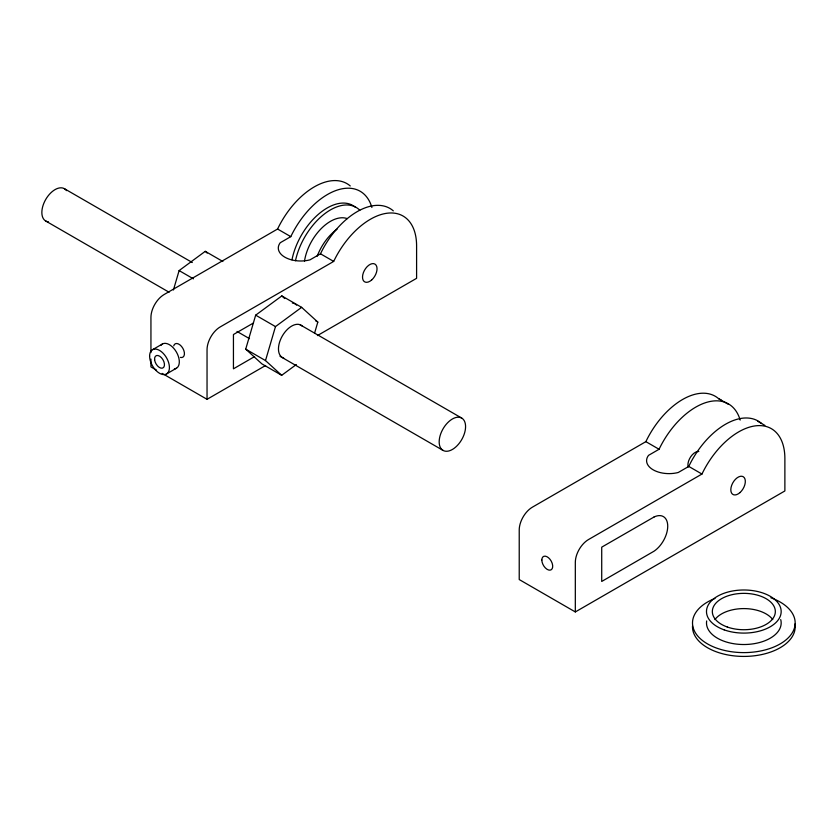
<?xml version="1.0" encoding="UTF-8"?>
<svg xmlns="http://www.w3.org/2000/svg" width="837" height="837" viewBox="0 0 837 837"><rect width="100%" height="100%" fill="white"/><g stroke="black" fill="none" stroke-linecap="round" stroke-linejoin="round"><path stroke-width="1.26" d="M173.416 290L179.118 270.581L205.264 251.33L222.872 261.5M296.34 364.534L281.692 375.311L261.897 363.886L245.712 349.144L255.672 315.162L281.828 295.921L301.634 307.346L317.819 322.088L314.618 333.011M281.692 375.311L265.507 360.58L275.478 326.597L301.634 307.346M350.253 185.96A65.338 37.728 -60 0 0 277.581 229.024L164.136 294.519A18.665 10.776 -60 0 0 150.942 317.38L150.942 352.586M371.89 207.45A65.338 37.728 -60 0 0 336.035 190.48A65.338 37.728 -60 0 0 290.784 236.651L280.259 242.72A22.473 12.973 0 0 0 284.883 257.2A22.473 12.973 0 0 0 309.962 259.868L320.477 253.799A65.338 37.728 -60 0 1 393.317 210.872M152.512 349.709L162.42 343.986M317.453 335.564L416.596 278.323L416.596 245.942A65.338 37.728 -60 0 0 385.198 213.529A65.338 37.728 -60 0 0 333.681 261.416L220.236 326.911A18.665 10.776 -60 0 0 207.042 349.772L207.042 399.312L162.158 373.396M253.475 322.988L233.439 334.528L233.439 368.824L254.584 356.593M166.521 373.951L176.419 368.238M207.042 399.312L265.622 365.487M728.598 404.449L718.533 398.59A65.338 37.728 -60 0 0 645.861 441.654L532.426 507.149A18.665 10.776 -60 0 0 519.222 530.009L519.222 579.549L575.322 611.941L784.876 490.953L784.876 458.561A65.338 37.728 -60 0 0 753.478 426.159A65.338 37.728 -60 0 0 701.961 474.045L588.526 539.541A18.665 10.776 -60 0 0 575.322 562.401L575.322 611.941M740.17 420.08A65.338 37.728 -60 0 0 704.325 403.11A65.338 37.728 -60 0 0 659.064 449.27L648.549 455.349A22.473 12.973 0 0 0 653.163 469.829A22.473 12.973 0 0 0 678.242 472.497L688.767 466.418A65.338 37.728 -60 0 1 761.597 423.501M757.579 421.178L764.892 425.405M277.581 229.024L290.784 236.651M320.477 253.799L333.681 261.416M645.861 441.654L659.064 449.27M688.767 466.418L701.961 474.045M315.622 320.812L317.819 322.088M64.386 188.681L192.301 262.525M299.834 324.62L461.71 418.071A18.665 10.776 -60 0 1 455.788 446.989A18.665 10.776 -60 0 1 439.624 437.657A18.665 10.776 -60 0 1 461.71 418.071M179.118 270.581L193.41 278.836M255.672 315.162L275.478 326.597M45.721 221.01L169.105 292.249M237.017 331.462L249.468 338.65M280.039 356.29L443.045 450.4M245.712 349.144L265.507 360.58M156.55 370.163L150.942 366.92L150.942 359.104M718.533 398.59L721.285 400.222M281.828 295.921L284.685 298.516M205.264 251.33L207.178 253.067M714.924 619.558A31.503 18.184 0 0 1 743.842 608.593A31.503 18.184 0 0 1 772.75 619.558M794.951 623.994A51.339 29.64 0 0 1 745.453 656.407A51.339 29.64 0 0 1 692.523 625.846M770.887 597.785A51.339 29.64 0 0 1 783.275 641.948A51.339 29.64 0 0 1 705.811 642.879A51.339 29.64 0 0 1 714.986 598.455M780.712 619.6A37.341 21.553 0 0 1 745.014 644.511A37.341 21.553 0 0 1 706.669 620.939M688.15 467.036A10.264 5.932 -60 0 1 690.745 456.72A10.264 5.932 -60 0 1 698.801 451.467M283.691 358.079A18.665 10.776 -60 0 1 282.278 336.035A18.665 10.776 -60 0 1 302.094 325.97M160.84 345.451A13.999 8.088 60 0 1 176.419 352.074A13.999 8.088 60 0 1 174.368 368.876M48.452 221.857A18.665 10.776 -60 0 1 45.721 199.457A18.665 10.776 -60 0 1 66.479 190.627M291.977 259.805A51.339 29.64 -60 0 1 319.211 213.592A51.339 29.64 -60 0 1 355.108 207.063M295.471 260.746A51.339 29.64 -60 0 1 324.003 214.293A51.339 29.64 -60 0 1 359.805 210.244M304.501 261.092A37.341 21.553 -60 0 1 347.261 218.635M317.202 256.216A37.341 21.553 -60 0 1 337.029 229.212M294.237 303.538A20.998 12.126 -60 0 1 295.492 304.208M295.88 304.49A20.998 12.126 -60 0 1 296.601 305.128M292.354 303.046A20.998 12.126 -60 0 1 293.787 303.371M173.73 345.859A7.7 4.447 60 0 1 182.843 348.297A7.7 4.447 60 0 1 180.394 357.409M654.042 517.004L601.719 547.157L601.719 581.453L654.042 551.196A20.998 12.126 -60 0 0 667.727 526.201A20.998 12.126 -60 0 0 654.042 517.004M727.238 626.997A31.503 18.184 0 0 0 775.324 612.109A31.503 18.184 0 0 0 728.954 595.515A31.503 18.184 0 0 0 727.238 626.997M724.162 629.863A37.341 21.553 0 0 0 781.151 612.213A37.341 21.553 0 0 0 726.192 592.544A37.341 21.553 0 0 0 724.162 629.863M739.95 492.606A10.264 5.932 -60 0 0 743.204 476.703A10.264 5.932 -60 0 0 731.057 487.469A10.264 5.932 -60 0 0 739.95 492.606M541.832 560.005A7.7 4.447 60 0 0 549.993 570.164A7.7 4.447 60 0 0 549.993 559.283A7.7 4.447 60 0 0 541.832 560.005M154.615 359.764A6.999 4.039 60 0 0 162.545 368.102A6.999 4.039 60 0 0 161.395 357.629A6.999 4.039 60 0 0 154.615 359.764M149.614 356.112A13.999 8.088 60 0 0 164.47 374.589A13.999 8.088 60 0 0 164.47 354.783A13.999 8.088 60 0 0 149.614 356.112M371.659 279.976A10.264 5.932 -60 0 0 374.913 264.073A10.264 5.932 -60 0 0 362.766 274.839A10.264 5.932 -60 0 0 371.659 279.976"/></g></svg>
